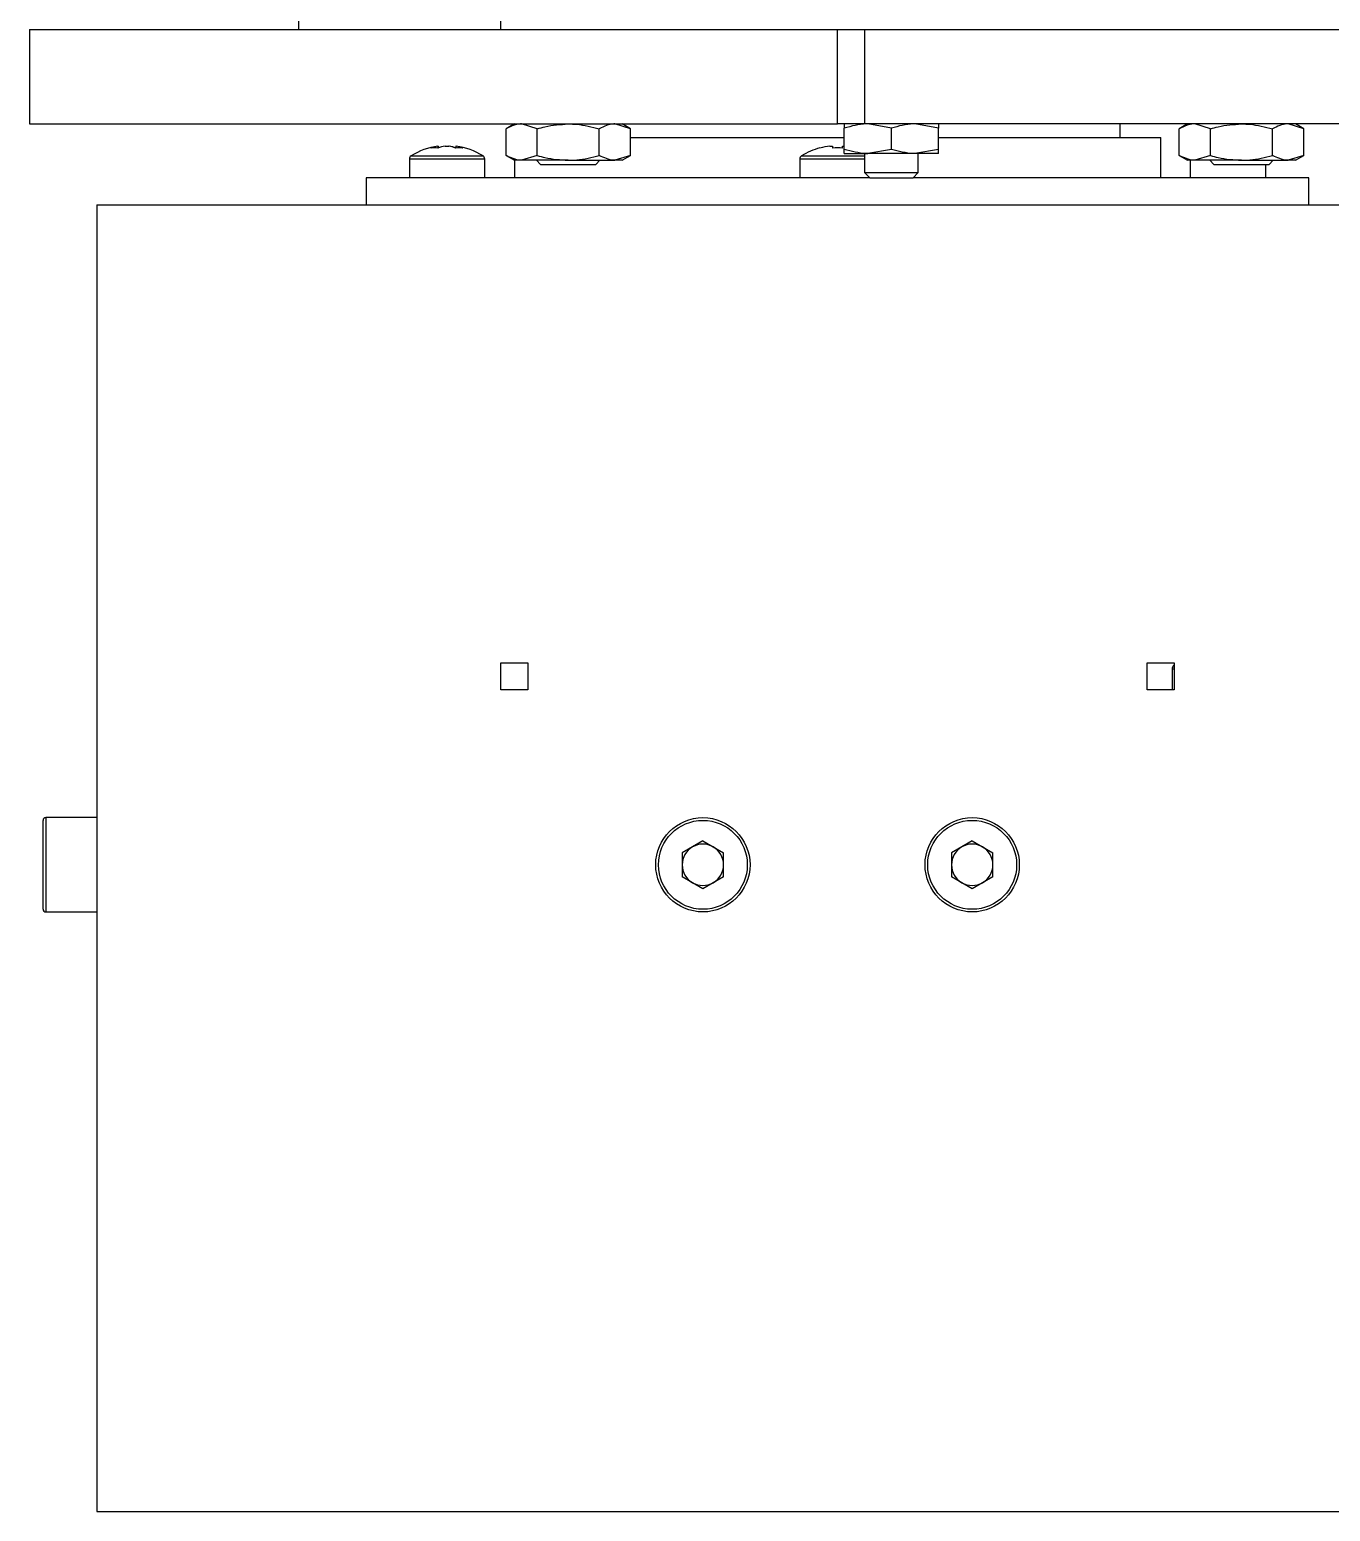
# Model space of a CAD drawing. Header units: millimetres. Extents: x -213 to 452, y 0 to 414.
# Drawn here: x 287.86 to 320.06, y 304.99 to 341.66 of the extents above; entities that cross this region are included whole.
import ezdxf

# ---------------------------------------------------------------- set-up
doc = ezdxf.new("R2010")
doc.units = ezdxf.units.MM

msp = doc.modelspace()

# ---------------------------------------------------------------- linework, layer by layer
at = {"color": 7, "linetype": 'Continuous', "lineweight": 25}
for p, q in [((294.5288, 341.6558), (294.5288, 365.9891)), ((299.5288, 341.6558), (299.5288, 342.3224)), ((287.8622, 341.6558), (287.8622, 339.3224)), ((287.8622, 341.6558), (307.8622, 341.6558)), ((307.8622, 339.3224), (307.8622, 341.6558)), ((307.8622, 341.6558), (308.5288, 341.6558)), ((308.5288, 341.6558), (308.5288, 339.3224)), ((308.5288, 341.6558), (327.1955, 341.6558)), ((287.8622, 339.3224), (307.8622, 339.3224)), ((299.8622, 339.3224), (299.6559, 339.2034)), ((299.6559, 338.5415), (299.6559, 339.2034)), ((300.4257, 339.2034), (300.0408, 339.3224)), ((300.4257, 338.5415), (300.4257, 339.2034)), ((301.9653, 338.5415), (301.9653, 339.2034)), ((302.7351, 339.2034), (302.3502, 339.3224)), ((302.7351, 339.2034), (302.5288, 339.3224)), ((302.7351, 338.5415), (302.7351, 339.2034)), ((308.5288, 339.3224), (307.8622, 339.3224)), ((308.0288, 338.6933), (308.0288, 339.2182)), ((327.1955, 339.3224), (308.5288, 339.3224)), ((309.1955, 339.2182), (308.6122, 339.3224)), ((309.1955, 338.6933), (309.1955, 339.2182)), ((310.3622, 339.2182), (309.7788, 339.3224)), ((310.3622, 338.6933), (310.3622, 339.2182)), ((314.8622, 338.9891), (314.8622, 339.3224)), ((316.5288, 339.3224), (316.3226, 339.2034)), ((316.3226, 338.5415), (316.3226, 339.2034)), ((317.0924, 339.2034), (316.7075, 339.3224)), ((317.0924, 338.5415), (317.0924, 339.2034)), ((318.632, 338.5415), (318.632, 339.2034)), ((319.4018, 339.2034), (319.0169, 339.3224)), ((319.4018, 339.2034), (319.1955, 339.3224)), ((319.4018, 338.5415), (319.4018, 339.2034)), ((302.7351, 338.9891), (307.8622, 338.9891)), ((307.8622, 338.9891), (308.0288, 338.9891)), ((310.3622, 338.9891), (315.8622, 338.9891)), ((315.8622, 337.9891), (315.8622, 338.9891)), ((297.2622, 338.4546), (297.2622, 337.9891)), ((297.9704, 338.7738), (297.9745, 338.7738)), ((297.976, 338.7738), (297.9745, 338.7738)), ((297.9773, 338.7265), (297.9745, 338.7738)), ((297.976, 338.7738), (297.9782, 338.7362)), ((298.146, 338.7738), (298.2378, 338.7738)), ((298.245, 338.7738), (298.2378, 338.7738)), ((298.415, 338.7738), (298.4123, 338.7265)), ((298.415, 338.7738), (298.4206, 338.7738)), ((299.1288, 337.9891), (299.1288, 338.4546)), ((299.6559, 338.5415), (299.8622, 338.4224)), ((300.4257, 338.5415), (300.0408, 338.4224)), ((302.7351, 338.5415), (302.3502, 338.4224)), ((302.5288, 338.4224), (302.7351, 338.5415)), ((306.9288, 338.4546), (306.9288, 337.9891)), ((307.4267, 338.7265), (307.4246, 338.7307)), ((307.6739, 338.7738), (307.7388, 338.7738)), ((307.7388, 338.7738), (307.7388, 338.7265)), ((307.9855, 338.7265), (307.9855, 338.7738)), ((307.9855, 338.7738), (308.0288, 338.7738)), ((308.0288, 338.5891), (308.6122, 338.5891)), ((308.5288, 338.5891), (308.5288, 338.1191)), ((309.1955, 338.6933), (308.6122, 338.5891)), ((309.7788, 338.5891), (308.6122, 338.5891)), ((310.3622, 338.6933), (309.7788, 338.5891)), ((310.3622, 338.5891), (309.7788, 338.5891)), ((309.8622, 338.1191), (309.8622, 338.5891)), ((316.3226, 338.5415), (316.5288, 338.4224)), ((317.0924, 338.5415), (316.7075, 338.4224)), ((319.4018, 338.5415), (319.0169, 338.4224)), ((319.1955, 338.4224), (319.4018, 338.5415)), ((299.8622, 338.4224), (299.8622, 337.9891)), ((300.0408, 338.4224), (299.8622, 338.4224)), ((301.1955, 338.4224), (300.0408, 338.4224)), ((300.4105, 338.4224), (300.5105, 338.3224)), ((300.5105, 338.3224), (301.8805, 338.3224)), ((301.1955, 338.4224), (302.3502, 338.4224)), ((301.8805, 338.3224), (301.9805, 338.4224)), ((302.5288, 338.4224), (302.3502, 338.4224)), ((308.5288, 338.1191), (308.6588, 337.9891)), ((308.5288, 338.1191), (309.8622, 338.1191)), ((309.7322, 337.9891), (309.8622, 338.1191)), ((316.7075, 338.4224), (316.5288, 338.4224)), ((316.5955, 338.4224), (316.5955, 337.9891)), ((317.8622, 338.4224), (316.7075, 338.4224)), ((317.0772, 338.4224), (317.1772, 338.3224)), ((317.1772, 338.3224), (318.5472, 338.3224)), ((317.8622, 338.4224), (319.0169, 338.4224)), ((318.4622, 337.9891), (318.4622, 338.3224)), ((318.5472, 338.3224), (318.6472, 338.4224)), ((319.1955, 338.4224), (319.0169, 338.4224)), ((296.1955, 337.9891), (296.1955, 337.3224)), ((308.6588, 337.9891), (296.1955, 337.9891)), ((308.6588, 337.9891), (309.7322, 337.9891)), ((319.5288, 337.9891), (309.7322, 337.9891)), ((319.5288, 337.3224), (319.5288, 337.9891)), ((289.5288, 337.3224), (289.5288, 304.9891)), ((289.5288, 337.3224), (326.1955, 337.3224)), ((299.5288, 325.9891), (300.1955, 325.9891)), ((299.5288, 325.3224), (299.5288, 325.9891)), ((300.1955, 325.9891), (300.1955, 325.3224)), ((315.5288, 325.3224), (315.5288, 325.9891)), ((315.5288, 325.9891), (316.1955, 325.9891)), ((316.1955, 325.9891), (316.1955, 325.3224)), ((316.1455, 325.8373), (316.1455, 325.3224)), ((300.1955, 325.3224), (299.5288, 325.3224)), ((316.1955, 325.3224), (315.5288, 325.3224)), ((288.1955, 320.9891), (288.1955, 322.0891)), ((289.5288, 322.1558), (288.2622, 322.1558)), ((304.5288, 321.5801), (304.017, 321.2846)), ((304.5288, 321.5801), (305.0407, 321.2846)), ((311.1955, 321.5801), (310.6837, 321.2846)), ((311.1955, 321.5801), (311.7073, 321.2846)), ((304.017, 321.2846), (304.017, 320.6936)), ((305.0407, 320.6936), (305.0407, 321.2846)), ((310.6837, 321.2846), (310.6837, 320.6936)), ((311.7073, 320.6936), (311.7073, 321.2846)), ((288.1955, 319.8891), (288.1955, 320.9891)), ((304.5288, 320.3981), (304.017, 320.6936)), ((305.0407, 320.6936), (304.5288, 320.3981)), ((311.1955, 320.3981), (310.6837, 320.6936)), ((311.7073, 320.6936), (311.1955, 320.3981)), ((288.2622, 319.8224), (289.5288, 319.8224)), ((289.5288, 304.9891), (326.1955, 304.9891))]:
    msp.add_line(p, q, dxfattribs=at)
at = {"color": 8, "linetype": 'Continuous', "lineweight": 25}
for p, q in [((297.2622, 338.4546), (299.1288, 338.4546)), ((297.304, 338.5307), (299.087, 338.5307)), ((306.9288, 338.4546), (308.5288, 338.4546)), ((306.9707, 338.5307), (308.5288, 338.5307)), ((316.1455, 325.8373), (316.1955, 325.8373)), ((316.1944, 325.934), (316.1955, 325.934)), ((288.2622, 322.1558), (288.2622, 320.9891)), ((288.2622, 320.9891), (288.2622, 319.8224))]:
    msp.add_line(p, q, dxfattribs=at)
at = {"color": 7, "linetype": 'Continuous', "lineweight": 25}
for centre, radius in [((304.5288, 320.9891), 1.1667), ((304.5288, 320.9891), 1.1), ((311.1955, 320.9891), 1.1667), ((311.1955, 320.9891), 1.1)]:
    msp.add_circle(centre, radius, dxfattribs=at)
for centre, radius, start, end in [((297.3522, 338.4546), 0.09, 122.33603, 180), ((298.1955, 337.1224), 1.6667, 97.76058, 122.33603), ((298.1169, 337.8826), 0.9026, 99.08262, 110.7732), ((297.8826, 337.8467), 0.8839, 84.43195, 95.56805), ((298.2885, 337.8826), 0.9026, 99.08262, 110.7732), ((298.0989, 337.9342), 0.851, 68.58386, 80.60987), ((298.1025, 337.8826), 0.9026, 69.2268, 80.91738), ((298.4983, 337.7868), 0.9438, 84.61166, 95.38834), ((298.2762, 337.9342), 0.851, 68.58386, 80.60987), ((298.1955, 337.1224), 1.6667, 57.66397, 82.23942), ((299.0388, 338.4546), 0.09, 0, 57.66397), ((307.0188, 338.4546), 0.09, 122.33603, 180), ((307.8622, 337.1224), 1.6667, 105.21928, 122.33603), ((307.8622, 337.1224), 1.6621, 96.50342, 105.18786), ((307.8622, 336.9049), 1.8258, 86.1266, 93.8734), ((316.2655, 325.8373), 0.12, 126.35837, 180), ((288.2622, 322.0891), 0.0667, 90, 180), ((304.5288, 320.9891), 0.5118, 120, 180), ((304.5288, 320.9891), 0.5118, 60, 120), ((304.5288, 320.9891), 0.5118, 0, 60), ((311.1955, 320.9891), 0.5118, 120, 180), ((311.1955, 320.9891), 0.5118, 60, 120), ((311.1955, 320.9891), 0.5118, 0, 60), ((304.5288, 320.9891), 0.5118, 180, 240), ((304.5288, 320.9891), 0.5118, 300, 0), ((311.1955, 320.9891), 0.5118, 180, 240), ((311.1955, 320.9891), 0.5118, 300, 0), ((304.5288, 320.9891), 0.5118, 240, 300), ((311.1955, 320.9891), 0.5118, 240, 300), ((288.2622, 319.8891), 0.0667, 180, 270)]:
    msp.add_arc(centre, radius, start, end, dxfattribs=at)
for points, knots in [([(300.0408, 339.3224), (300.0317, 339.3223), (299.9017, 339.3206), (299.7743, 339.2599), (299.6559, 339.2034)], [0, 0, 0, 0, 0.0701852, 1, 1, 1, 1]), ([(300.4257, 339.2034), (300.4903, 339.2213), (300.7413, 339.2911), (301.0019, 339.3091), (301.1955, 339.3224)], [0, 0, 0, 0, 0.2575513, 1, 1, 1, 1]), ([(301.1955, 339.3224), (301.2655, 339.3207), (301.5261, 339.3141), (301.7798, 339.2501), (301.9653, 339.2034)], [0, 0, 0, 0, 0.2686336, 1, 1, 1, 1]), ([(302.3502, 339.3224), (302.3411, 339.3223), (302.2111, 339.3206), (302.0837, 339.2599), (301.9653, 339.2034)], [0, 0, 0, 0, 0.0701852, 1, 1, 1, 1]), ([(308.6122, 339.3224), (308.5983, 339.3223), (308.4014, 339.3209), (308.2083, 339.2677), (308.0288, 339.2182)], [0, 0, 0, 0, 0.0701742, 1, 1, 1, 1]), ([(308.0288, 339.3224), (308.0288, 339.3209), (308.0288, 339.3151), (308.0288, 339.2592), (308.0288, 339.2182)], [0, 0, 0, 0, 0.2686336, 1, 1, 1, 1]), ([(309.7788, 339.3224), (309.765, 339.3223), (309.568, 339.3209), (309.375, 339.2677), (309.1955, 339.2182)], [0, 0, 0, 0, 0.0701742, 1, 1, 1, 1]), ([(310.3622, 339.3224), (310.3622, 339.3209), (310.3622, 339.3151), (310.3622, 339.2592), (310.3622, 339.2182)], [0, 0, 0, 0, 0.2686336, 1, 1, 1, 1]), ([(316.7075, 339.3224), (316.6983, 339.3223), (316.5684, 339.3206), (316.441, 339.2599), (316.3226, 339.2034)], [0, 0, 0, 0, 0.0701852, 1, 1, 1, 1]), ([(317.0924, 339.2034), (317.157, 339.2213), (317.4079, 339.2911), (317.6686, 339.3091), (317.8622, 339.3224)], [0, 0, 0, 0, 0.2575513, 1, 1, 1, 1]), ([(317.8622, 339.3224), (317.9322, 339.3207), (318.1927, 339.3141), (318.4464, 339.2501), (318.632, 339.2034)], [0, 0, 0, 0, 0.2686336, 1, 1, 1, 1]), ([(319.0169, 339.3224), (319.0077, 339.3223), (318.8778, 339.3206), (318.7504, 339.2599), (318.632, 339.2034)], [0, 0, 0, 0, 0.0701852, 1, 1, 1, 1]), ([(300.0408, 338.4224), (300.0317, 338.4226), (299.9017, 338.4243), (299.7743, 338.485), (299.6559, 338.5415)], [0, 0, 0, 0, 0.0701852, 1, 1, 1, 1]), ([(300.4257, 338.5415), (300.4903, 338.5236), (300.7413, 338.4538), (301.0019, 338.4358), (301.1955, 338.4224)], [0, 0, 0, 0, 0.2575513, 1, 1, 1, 1]), ([(301.1955, 338.4224), (301.2655, 338.4242), (301.5261, 338.4308), (301.7798, 338.4948), (301.9653, 338.5415)], [0, 0, 0, 0, 0.2686336, 1, 1, 1, 1]), ([(302.3502, 338.4224), (302.3411, 338.4226), (302.2111, 338.4243), (302.0837, 338.485), (301.9653, 338.5415)], [0, 0, 0, 0, 0.0701852, 1, 1, 1, 1]), ([(308.6122, 338.5891), (308.5983, 338.5892), (308.4014, 338.5907), (308.2083, 338.6439), (308.0288, 338.6933)], [0, 0, 0, 0, 0.0701742, 1, 1, 1, 1]), ([(308.0288, 338.5891), (308.0288, 338.5907), (308.0288, 338.5964), (308.0288, 338.6524), (308.0288, 338.6933)], [0, 0, 0, 0, 0.2686336, 1, 1, 1, 1]), ([(309.7788, 338.5891), (309.765, 338.5892), (309.568, 338.5907), (309.375, 338.6439), (309.1955, 338.6933)], [0, 0, 0, 0, 0.0701742, 1, 1, 1, 1]), ([(310.3622, 338.5891), (310.3622, 338.5907), (310.3622, 338.5964), (310.3622, 338.6524), (310.3622, 338.6933)], [0, 0, 0, 0, 0.2686336, 1, 1, 1, 1]), ([(316.7075, 338.4224), (316.6983, 338.4226), (316.5684, 338.4243), (316.441, 338.485), (316.3226, 338.5415)], [0, 0, 0, 0, 0.0701852, 1, 1, 1, 1]), ([(317.0924, 338.5415), (317.157, 338.5236), (317.4079, 338.4538), (317.6686, 338.4358), (317.8622, 338.4224)], [0, 0, 0, 0, 0.2575513, 1, 1, 1, 1]), ([(317.8622, 338.4224), (317.9322, 338.4242), (318.1927, 338.4308), (318.4464, 338.4948), (318.632, 338.5415)], [0, 0, 0, 0, 0.2686336, 1, 1, 1, 1]), ([(319.0169, 338.4224), (319.0077, 338.4226), (318.8778, 338.4243), (318.7504, 338.485), (318.632, 338.5415)], [0, 0, 0, 0, 0.0701852, 1, 1, 1, 1])]:
    msp.add_open_spline(points, degree=3, knots=knots, dxfattribs=at)

doc.saveas('drawing.dxf')
